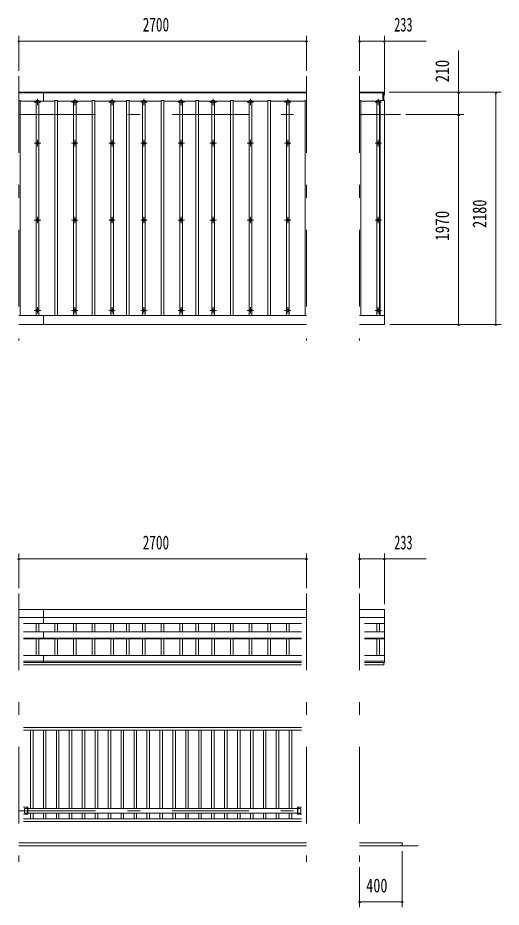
# Model space of a CAD drawing. Units: millimetres, scale not verified. Extents: x -26434 to 26434, y -10500 to 10500.
# Drawn here: x -9353 to -4813, y 1220 to 9567 of the extents above; entities that cross this region are included whole.
import ezdxf
from ezdxf.enums import TextEntityAlignment as Align

# ---------------------------------------------------------------- set-up
doc = ezdxf.new("R2010")
doc.units = ezdxf.units.MM
doc.header["$LTSCALE"] = 60
doc.linetypes.add('USER3', pattern=[24, 12, -5, 2, -5])
for name, color, linetype, lineweight in [('0-2_1-05BOLD', 7, 'Continuous', 18), ('0-3_1-25CENTER', 3, 'USER3', 18), ('0-4_1-45THIN', 4, 'Continuous', 18), ('0-5_1-55DIM', 3, 'Continuous', 18)]:
    doc.layers.add(name, color=color, linetype=linetype, lineweight=lineweight)
doc.styles.add('ＭＳ ゴシック', font='')
doc.styles.get('ＭＳ ゴシック').set_extended_font_data('MS Gothic')

msp = doc.modelspace()

# ---------------------------------------------------------------- linework, layer by layer
at = {"layer": '0-2_1-05BOLD'}
for p, q in [((-9342.91, 8867.67), (-6642.91, 8867.67)), ((-9342.91, 8862.67), (-6642.91, 8862.67)), ((-9112.9, 8867.67), (-9112.9, 8784.63)), ((-6142.91, 8867.67), (-5914.91, 8867.67)), ((-6142.91, 8862.67), (-5924.91, 8862.67)), ((-5924.91, 8790.67), (-5924.91, 8867.67)), ((-5914.91, 8790.67), (-5914.91, 8867.67)), ((-5909.91, 6687.67), (-5909.91, 8790.67)), ((-9342.91, 6773.43), (-6642.91, 6773.43)), ((-9112.9, 6773.43), (-9112.9, 6687.67)), ((-6142.91, 6773.43), (-5909.91, 6773.43)), ((-9342.91, 6687.67), (-6642.91, 6687.67)), ((-6142.91, 6687.67), (-5909.91, 6687.67)), ((-6642.91, 4014.67), (-9342.91, 4014.67)), ((-9112.9, 4014.67), (-9112.9, 3882.27)), ((-5909.91, 4014.67), (-6142.91, 4014.67)), ((-5909.91, 4014.67), (-5909.91, 3515.47)), ((-9342.91, 3937.52), (-6642.91, 3937.52)), ((-6142.91, 3937.52), (-5909.91, 3937.52)), ((-6687.46, 3882.27), (-9298.35, 3882.27)), ((-6098.36, 3882.27), (-5909.91, 3882.27)), ((-9298.35, 3802.96), (-6687.46, 3802.96)), ((-9112.9, 3802.96), (-9112.9, 3737.03)), ((-6098.36, 3802.96), (-5909.91, 3802.96)), ((-9298.35, 3745.26), (-6687.46, 3745.26)), ((-9298.35, 3737.03), (-6687.46, 3737.03)), ((-6098.36, 3745.26), (-5909.91, 3745.26)), ((-6098.36, 3737.03), (-5909.91, 3737.03)), ((-6687.46, 3582.44), (-9298.35, 3582.44)), ((-6687.46, 3527.34), (-9298.35, 3527.34)), ((-6687.46, 3515.47), (-9298.35, 3515.47)), ((-9112.9, 3582.44), (-9112.9, 3515.47)), ((-6098.36, 3582.44), (-5909.91, 3582.44)), ((-6098.36, 3527.34), (-5909.91, 3527.34)), ((-6098.36, 3515.47), (-5909.91, 3515.47)), ((-5914.91, 3515.47), (-5914.91, 3494.67)), ((-6687.46, 3494.67), (-9298.35, 3494.67)), ((-6098.36, 3494.67), (-5914.91, 3494.67)), ((-6687.46, 2904.67), (-9298.36, 2904.67)), ((-6687.46, 2879.67), (-9298.36, 2879.67)), ((-9258.36, 2157.67), (-9298.35, 2157.67)), ((-9258.36, 2091.67), (-9298.35, 2091.67)), ((-9290.41, 2146.02), (-9290.41, 2103.32)), ((-9261.56, 2146.02), (-9290.41, 2146.02)), ((-9261.56, 2103.32), (-9290.41, 2103.32)), ((-9261.56, 2157.67), (-9261.56, 2091.67)), ((-9258.36, 2157.67), (-9258.36, 2091.67)), ((-9258.35, 2146.02), (-6727.45, 2146.02)), ((-9258.35, 2103.32), (-6727.45, 2103.32)), ((-6727.45, 2157.67), (-6687.45, 2157.67)), ((-6724.25, 2157.67), (-6724.25, 2091.67)), ((-6724.25, 2103.32), (-6695.41, 2103.32)), ((-6687.46, 2049.67), (-9298.36, 2049.67)), ((-6687.46, 2024.67), (-9298.36, 2024.67)), ((-6642.91, 1824.67), (-9342.91, 1824.67)), ((-6642.91, 1794.67), (-9342.91, 1794.67)), ((-5742.91, 1824.67), (-6142.91, 1824.67)), ((-5592.91, 1794.67), (-6142.91, 1794.67)), ((-5742.91, 1824.67), (-5742.91, 1794.67))]:
    msp.add_line(p, q, dxfattribs=at)
for points in [[(-5949.9, 6773.43), (-5949.9, 8790.67), (-5909.91, 8790.67)], [(-6727.45, 2157.67), (-6727.45, 2091.67), (-6687.45, 2091.67)], [(-6724.25, 2146.02), (-6695.41, 2146.02), (-6695.41, 2103.32)]]:
    msp.add_lwpolyline(points, dxfattribs=at)
for centre in [(-9167.91, 8390.17), (-8817.91, 8390.17), (-8467.9, 8390.17), (-8167.9, 8390.17), (-7817.9, 8390.17), (-7517.9, 8390.17), (-7167.9, 8390.17), (-6817.9, 8390.17), (-5967.9, 8390.17), (-9167.91, 7668.51), (-8817.91, 7668.51), (-8467.9, 7668.51), (-8167.9, 7668.51), (-7817.9, 7668.51), (-7517.9, 7668.51), (-7167.9, 7668.51), (-6817.9, 7668.51), (-5967.9, 7668.51), (-9167.91, 6820.85), (-8817.91, 6820.85), (-8467.9, 6820.85), (-8167.9, 6820.85), (-7817.9, 6820.85), (-7517.9, 6820.85), (-7167.9, 6820.85), (-6817.9, 6820.85), (-5967.9, 6820.85)]:
    msp.add_circle(centre, 10, dxfattribs=at)
for centre, start, end in [((-9167.91, 8765.7), 46.39838, 133.60162), ((-9167.91, 8786.71), 226.3961, 313.6039), ((-8817.91, 8765.7), 46.39838, 133.60162), ((-8817.91, 8786.71), 226.3961, 313.6039), ((-8467.91, 8765.7), 46.39838, 133.60162), ((-8467.91, 8786.71), 226.3961, 313.6039), ((-8167.91, 8765.7), 46.39838, 133.60162), ((-8167.91, 8786.71), 226.3961, 313.6039), ((-7817.9, 8765.7), 46.39838, 133.60162), ((-7817.9, 8786.71), 226.3961, 313.6039), ((-7517.9, 8765.7), 46.39838, 133.60162), ((-7517.9, 8786.71), 226.3961, 313.6039), ((-7167.9, 8765.7), 46.39838, 133.60162), ((-7167.9, 8786.71), 226.3961, 313.6039), ((-6817.9, 8765.7), 46.39838, 133.60162), ((-6817.9, 8786.71), 226.3961, 313.6039), ((-5967.9, 8765.7), 46.39838, 133.60162), ((-5967.9, 8786.71), 226.3961, 313.6039)]:
    msp.add_arc(centre, 14.5, start, end, dxfattribs=at)
at = {"layer": '0-3_1-25CENTER'}
for p, q in [((-9342.91, 9017.67), (-9342.91, 6537.67)), ((-6642.91, 9017.67), (-6642.91, 6537.67)), ((-6142.91, 9017.67), (-6142.91, 6537.67)), ((-9197.9, 8776.2), (-9137.9, 8776.2)), ((-9167.91, 8806.2), (-9167.91, 8746.2)), ((-8847.9, 8776.2), (-8787.91, 8776.2)), ((-8817.91, 8806.2), (-8817.91, 8746.2)), ((-8497.9, 8776.2), (-8437.91, 8776.2)), ((-8467.91, 8806.2), (-8467.91, 8746.2)), ((-8197.9, 8776.2), (-8137.91, 8776.2)), ((-8167.91, 8806.2), (-8167.91, 8746.2)), ((-7847.9, 8776.2), (-7787.91, 8776.2)), ((-7817.9, 8806.2), (-7817.9, 8746.2)), ((-7547.9, 8776.2), (-7487.91, 8776.2)), ((-7517.9, 8806.2), (-7517.9, 8746.2)), ((-7197.9, 8776.2), (-7137.9, 8776.2)), ((-7167.9, 8806.2), (-7167.9, 8746.2)), ((-6847.9, 8776.2), (-6787.9, 8776.2)), ((-6817.9, 8806.2), (-6817.9, 8746.2)), ((-5997.9, 8776.2), (-5937.9, 8776.2)), ((-5967.9, 8806.2), (-5967.9, 8746.2)), ((-9342.91, 8657.67), (-6642.91, 8657.67)), ((-6142.91, 8657.67), (-5759.9, 8657.67)), ((-9197.9, 8390.17), (-9137.9, 8390.17)), ((-9167.91, 8420.17), (-9167.91, 8360.17)), ((-8847.9, 8390.17), (-8787.91, 8390.17)), ((-8817.91, 8420.17), (-8817.91, 8360.17)), ((-8497.9, 8390.17), (-8437.91, 8390.17)), ((-8467.9, 8420.17), (-8467.9, 8360.17)), ((-8197.9, 8390.17), (-8137.91, 8390.17)), ((-8167.9, 8420.17), (-8167.9, 8360.17)), ((-7847.9, 8390.17), (-7787.91, 8390.17)), ((-7817.9, 8420.17), (-7817.9, 8360.17)), ((-7547.9, 8390.17), (-7487.91, 8390.17)), ((-7517.9, 8420.17), (-7517.9, 8360.17)), ((-7197.9, 8390.17), (-7137.9, 8390.17)), ((-7167.9, 8420.17), (-7167.9, 8360.17)), ((-6847.9, 8390.17), (-6787.9, 8390.17)), ((-6817.9, 8420.17), (-6817.9, 8360.17)), ((-5997.9, 8390.17), (-5937.9, 8390.17)), ((-5967.9, 8420.17), (-5967.9, 8360.17)), ((-9167.91, 7698.51), (-9167.91, 7638.51)), ((-8817.91, 7698.51), (-8817.91, 7638.51)), ((-8467.9, 7698.51), (-8467.9, 7638.51)), ((-8167.9, 7698.51), (-8167.9, 7638.51)), ((-7817.9, 7698.51), (-7817.9, 7638.51)), ((-7517.9, 7698.51), (-7517.9, 7638.51)), ((-7167.9, 7698.51), (-7167.9, 7638.51)), ((-6817.9, 7698.51), (-6817.9, 7638.51)), ((-5967.9, 7698.51), (-5967.9, 7638.51)), ((-9197.9, 7668.51), (-9137.9, 7668.51)), ((-8847.9, 7668.51), (-8787.91, 7668.51)), ((-8497.9, 7668.51), (-8437.91, 7668.51)), ((-8197.9, 7668.51), (-8137.91, 7668.51)), ((-7847.9, 7668.51), (-7787.91, 7668.51)), ((-7547.9, 7668.51), (-7487.91, 7668.51)), ((-7197.9, 7668.51), (-7137.9, 7668.51)), ((-6847.9, 7668.51), (-6787.9, 7668.51)), ((-5997.9, 7668.51), (-5937.9, 7668.51)), ((-9167.91, 6850.85), (-9167.91, 6790.85)), ((-8817.91, 6850.85), (-8817.91, 6790.85)), ((-8467.9, 6850.85), (-8467.9, 6790.85)), ((-8167.9, 6850.85), (-8167.9, 6790.85)), ((-7817.9, 6850.85), (-7817.9, 6790.85)), ((-7517.9, 6850.85), (-7517.9, 6790.85)), ((-7167.9, 6850.85), (-7167.9, 6790.85)), ((-6817.9, 6850.85), (-6817.9, 6790.85)), ((-5967.9, 6850.85), (-5967.9, 6790.85)), ((-9197.9, 6820.85), (-9137.9, 6820.85)), ((-8847.9, 6820.85), (-8787.91, 6820.85)), ((-8497.9, 6820.85), (-8437.91, 6820.85)), ((-8197.9, 6820.85), (-8137.91, 6820.85)), ((-7847.9, 6820.85), (-7787.91, 6820.85)), ((-7547.9, 6820.85), (-7487.91, 6820.85)), ((-7197.9, 6820.85), (-7137.9, 6820.85)), ((-6847.9, 6820.85), (-6787.9, 6820.85)), ((-5997.9, 6820.85), (-5937.9, 6820.85)), ((-9342.91, 4164.67), (-9342.91, 1644.67)), ((-6642.91, 4164.67), (-6642.91, 1644.67)), ((-6142.91, 4164.67), (-6142.91, 1644.67)), ((-9342.9, 2124.67), (-6642.9, 2124.67))]:
    msp.add_line(p, q, dxfattribs=at)
at = {"layer": '0-4_1-45THIN'}
for p, q in [((-9342.91, 8790.67), (-9330.41, 8790.67)), ((-9330.41, 8790.67), (-9330.41, 6773.43)), ((-9330.41, 8784.63), (-9180.41, 8784.63)), ((-9180.41, 8790.67), (-9155.41, 8790.67)), ((-9180.41, 8790.67), (-9180.4, 6773.43)), ((-9155.41, 8790.67), (-9155.4, 6773.43)), ((-9005.41, 8784.63), (-9155.41, 8784.63)), ((-9005.41, 8790.67), (-9005.41, 6773.43)), ((-8980.41, 8784.63), (-8830.4, 8784.63)), ((-8830.4, 8790.67), (-8830.4, 6773.43)), ((-8830.4, 8790.67), (-8805.4, 8790.67)), ((-8805.4, 8790.67), (-8805.4, 6773.43)), ((-8655.41, 8784.63), (-8805.4, 8784.63)), ((-8655.41, 8790.67), (-8655.41, 6773.43)), ((-8630.41, 8784.63), (-8480.4, 8784.63)), ((-8480.4, 8790.67), (-8480.4, 6773.43)), ((-8330.41, 8784.63), (-8455.4, 8784.63)), ((-8330.41, 8790.67), (-8330.41, 6773.43)), ((-8305.41, 8784.63), (-8180.4, 8784.63)), ((-8180.4, 8790.67), (-8180.4, 6773.43)), ((-8180.4, 8790.67), (-8155.4, 8790.67)), ((-8155.4, 8790.67), (-8155.4, 6773.43)), ((-8005.41, 8784.63), (-8155.4, 8784.63)), ((-8005.41, 8790.67), (-8005.4, 6773.43)), ((-8005.41, 8790.67), (-7980.4, 8790.67)), ((-7980.4, 8790.67), (-7980.4, 6773.43)), ((-7980.4, 8784.63), (-7830.4, 8784.63)), ((-7830.4, 8790.67), (-7830.4, 6773.43)), ((-7680.4, 8784.63), (-7805.4, 8784.63)), ((-7680.4, 8790.67), (-7680.4, 6773.43)), ((-7680.4, 8790.67), (-7655.4, 8790.67)), ((-7655.4, 8790.67), (-7655.4, 6773.43)), ((-7655.4, 8784.63), (-7530.4, 8784.63)), ((-7530.4, 8790.67), (-7530.4, 6773.43)), ((-7355.4, 8784.63), (-7505.4, 8784.63)), ((-7355.4, 8790.67), (-7355.4, 6773.43)), ((-7330.4, 8784.63), (-7180.41, 8784.63)), ((-7180.41, 8790.67), (-7180.41, 6773.43)), ((-7180.41, 8790.67), (-7155.41, 8790.67)), ((-7155.41, 8790.67), (-7155.41, 6773.43)), ((-7005.4, 8784.63), (-7155.41, 8784.63)), ((-7005.4, 8790.67), (-7005.4, 6773.43)), ((-7005.4, 8790.67), (-6980.4, 8790.67)), ((-6980.4, 8790.67), (-6980.4, 6773.43)), ((-6980.4, 8784.63), (-6830.41, 8784.63)), ((-6830.41, 8790.67), (-6830.41, 6773.43)), ((-6655.41, 8784.63), (-6805.4, 8784.63)), ((-6655.4, 8790.67), (-6642.91, 8790.67)), ((-6655.4, 8790.67), (-6655.4, 6773.43)), ((-6142.91, 8790.67), (-6130.4, 8790.67)), ((-6130.4, 8790.67), (-6130.4, 6773.43)), ((-6130.4, 8784.63), (-5980.4, 8784.63)), ((-5980.4, 8790.67), (-5980.4, 6773.43)), ((-5949.9, 8775.67), (-5955.4, 8775.67)), ((-9180.4, 3882.27), (-9180.4, 3802.96)), ((-9155.4, 3882.27), (-9155.4, 3802.96)), ((-9005.4, 3882.27), (-9005.4, 3802.96)), ((-8980.4, 3882.27), (-8980.4, 3802.96)), ((-8830.4, 3882.27), (-8830.4, 3802.96)), ((-8805.4, 3882.27), (-8805.4, 3802.96)), ((-8655.4, 3882.27), (-8655.4, 3802.96)), ((-8630.4, 3882.27), (-8630.4, 3802.96)), ((-8480.41, 3882.27), (-8480.41, 3802.96)), ((-8455.41, 3882.27), (-8455.41, 3802.96)), ((-8330.41, 3882.27), (-8330.41, 3802.96)), ((-8305.4, 3882.27), (-8305.4, 3802.96)), ((-8180.41, 3882.27), (-8180.41, 3802.96)), ((-8155.41, 3882.27), (-8155.41, 3802.96)), ((-8005.4, 3882.27), (-8005.4, 3802.96)), ((-7980.4, 3882.27), (-7980.4, 3802.96)), ((-7830.41, 3882.27), (-7830.41, 3802.96)), ((-7805.41, 3882.27), (-7805.41, 3802.96)), ((-7680.4, 3882.27), (-7680.4, 3802.96)), ((-7655.4, 3882.27), (-7655.4, 3802.96)), ((-7530.41, 3882.27), (-7530.41, 3802.96)), ((-7505.4, 3882.27), (-7505.4, 3802.96)), ((-7355.4, 3882.27), (-7355.4, 3802.96)), ((-7330.4, 3882.27), (-7330.4, 3802.96)), ((-7180.4, 3882.27), (-7180.4, 3802.96)), ((-7155.4, 3882.27), (-7155.4, 3802.96)), ((-7005.4, 3882.27), (-7005.4, 3802.96)), ((-6980.4, 3882.27), (-6980.4, 3802.96)), ((-6830.41, 3882.27), (-6830.41, 3802.96)), ((-6805.4, 3882.27), (-6805.4, 3802.96)), ((-5980.4, 3882.27), (-5980.4, 3802.96)), ((-5955.41, 3882.27), (-5955.41, 3802.96)), ((-9180.4, 3737.03), (-9180.4, 3582.44)), ((-9155.4, 3737.03), (-9155.4, 3582.44)), ((-9005.4, 3737.03), (-9005.4, 3582.44)), ((-8980.4, 3737.03), (-8980.4, 3582.44)), ((-8830.4, 3737.03), (-8830.4, 3582.44)), ((-8805.4, 3737.03), (-8805.4, 3582.44)), ((-8655.4, 3737.03), (-8655.4, 3582.44)), ((-8630.4, 3737.03), (-8630.4, 3582.44)), ((-8480.41, 3737.03), (-8480.41, 3582.44)), ((-8455.41, 3737.03), (-8455.41, 3582.44)), ((-8330.41, 3737.03), (-8330.41, 3582.44)), ((-8305.4, 3737.03), (-8305.4, 3582.44)), ((-8180.41, 3737.03), (-8180.41, 3582.44)), ((-8155.41, 3737.03), (-8155.41, 3582.44)), ((-8005.4, 3737.03), (-8005.4, 3582.44)), ((-7980.4, 3737.03), (-7980.4, 3582.44)), ((-7830.41, 3737.03), (-7830.41, 3582.44)), ((-7805.41, 3737.03), (-7805.41, 3582.44)), ((-7680.4, 3737.03), (-7680.4, 3582.44)), ((-7655.4, 3737.03), (-7655.4, 3582.44)), ((-7530.41, 3737.03), (-7530.41, 3582.44)), ((-7505.4, 3737.03), (-7505.4, 3582.44)), ((-7355.4, 3737.03), (-7355.4, 3582.44)), ((-7330.4, 3737.03), (-7330.4, 3582.44)), ((-7180.4, 3737.03), (-7180.4, 3582.44)), ((-7155.4, 3737.03), (-7155.4, 3582.44)), ((-7005.4, 3737.03), (-7005.4, 3582.44)), ((-6980.4, 3737.03), (-6980.4, 3582.44)), ((-6830.41, 3737.03), (-6830.41, 3582.44)), ((-6805.4, 3737.03), (-6805.4, 3582.44)), ((-5980.4, 3737.03), (-5980.4, 3582.44)), ((-5955.41, 3737.03), (-5955.41, 3582.44)), ((-9233.41, 2879.67), (-9233.41, 2146.02)), ((-9209.41, 2879.67), (-9209.41, 2146.02)), ((-9111.91, 2879.67), (-9111.91, 2146.02)), ((-9087.91, 2879.67), (-9087.91, 2146.02)), ((-8990.41, 2879.67), (-8990.41, 2146.02)), ((-8966.41, 2879.67), (-8966.41, 2146.02)), ((-8868.91, 2879.67), (-8868.91, 2146.02)), ((-8844.91, 2879.67), (-8844.91, 2146.02)), ((-8747.41, 2879.67), (-8747.41, 2146.02)), ((-8723.41, 2879.67), (-8723.41, 2146.02)), ((-8625.91, 2879.67), (-8625.91, 2146.02)), ((-8601.91, 2879.67), (-8601.91, 2146.02)), ((-8504.41, 2879.67), (-8504.41, 2146.02)), ((-8480.41, 2879.67), (-8480.41, 2146.02)), ((-8382.91, 2879.67), (-8382.91, 2146.02)), ((-8358.91, 2879.67), (-8358.91, 2146.02)), ((-8261.41, 2879.67), (-8261.41, 2146.02)), ((-8237.41, 2879.67), (-8237.41, 2146.02)), ((-8139.91, 2879.67), (-8139.91, 2146.02)), ((-8115.91, 2879.67), (-8115.91, 2146.02)), ((-8018.41, 2879.67), (-8018.41, 2146.02)), ((-7994.41, 2879.67), (-7994.41, 2146.02)), ((-7896.91, 2879.67), (-7896.91, 2146.02)), ((-7872.91, 2879.67), (-7872.91, 2146.02)), ((-7775.41, 2879.67), (-7775.41, 2146.02)), ((-7751.41, 2879.67), (-7751.41, 2146.02)), ((-7653.91, 2879.67), (-7653.91, 2146.02)), ((-7629.91, 2879.67), (-7629.91, 2146.02)), ((-7532.41, 2879.67), (-7532.41, 2146.02)), ((-7508.41, 2879.67), (-7508.41, 2146.02)), ((-7410.91, 2879.67), (-7410.91, 2146.02)), ((-7386.91, 2879.67), (-7386.91, 2146.02)), ((-7289.41, 2879.67), (-7289.41, 2146.02)), ((-7265.41, 2879.67), (-7265.41, 2146.02)), ((-7167.91, 2879.67), (-7167.91, 2146.02)), ((-7143.91, 2879.67), (-7143.91, 2146.02)), ((-7046.41, 2879.67), (-7046.41, 2146.02)), ((-7022.41, 2879.67), (-7022.41, 2146.02)), ((-6924.91, 2879.67), (-6924.91, 2146.02)), ((-6900.91, 2879.67), (-6900.91, 2146.02)), ((-6803.41, 2879.67), (-6803.41, 2146.02)), ((-6779.41, 2879.67), (-6779.41, 2146.02)), ((-9233.41, 2103.32), (-9233.41, 2049.67)), ((-9209.41, 2103.32), (-9209.41, 2049.67)), ((-9111.91, 2103.32), (-9111.91, 2049.67)), ((-9087.91, 2103.32), (-9087.91, 2049.67)), ((-8990.41, 2103.32), (-8990.41, 2049.67)), ((-8966.41, 2103.32), (-8966.41, 2049.67)), ((-8868.91, 2103.32), (-8868.91, 2049.67)), ((-8844.91, 2103.32), (-8844.91, 2049.67)), ((-8747.41, 2103.32), (-8747.41, 2049.67)), ((-8723.41, 2103.32), (-8723.41, 2049.67)), ((-8625.91, 2103.32), (-8625.91, 2049.67)), ((-8601.91, 2103.32), (-8601.91, 2049.67)), ((-8504.41, 2103.32), (-8504.41, 2049.67)), ((-8480.41, 2103.32), (-8480.41, 2049.67)), ((-8382.91, 2103.32), (-8382.91, 2049.67)), ((-8358.91, 2103.32), (-8358.91, 2049.67)), ((-8261.41, 2103.32), (-8261.41, 2049.67)), ((-8237.41, 2103.32), (-8237.41, 2049.67)), ((-8139.91, 2103.32), (-8139.91, 2049.67)), ((-8115.91, 2103.32), (-8115.91, 2049.67)), ((-8018.41, 2103.32), (-8018.41, 2049.67)), ((-7994.41, 2103.32), (-7994.41, 2049.67)), ((-7896.91, 2103.32), (-7896.91, 2049.67)), ((-7872.91, 2103.32), (-7872.91, 2049.67)), ((-7775.41, 2103.32), (-7775.41, 2049.67)), ((-7751.41, 2103.32), (-7751.41, 2049.67)), ((-7653.91, 2103.32), (-7653.91, 2049.67)), ((-7629.91, 2103.32), (-7629.91, 2049.67)), ((-7532.41, 2103.32), (-7532.41, 2049.67)), ((-7508.41, 2103.32), (-7508.41, 2049.67)), ((-7410.91, 2103.32), (-7410.91, 2049.67)), ((-7386.91, 2103.32), (-7386.91, 2049.67)), ((-7289.41, 2103.32), (-7289.41, 2049.67)), ((-7265.41, 2103.32), (-7265.41, 2049.67)), ((-7167.91, 2103.32), (-7167.91, 2049.67)), ((-7143.91, 2103.32), (-7143.91, 2049.67)), ((-7046.41, 2103.32), (-7046.41, 2049.67)), ((-7022.41, 2103.32), (-7022.41, 2049.67)), ((-6924.91, 2103.32), (-6924.91, 2049.67)), ((-6900.91, 2103.32), (-6900.91, 2049.67)), ((-6803.41, 2103.32), (-6803.41, 2049.67)), ((-6779.41, 2103.32), (-6779.41, 2049.67))]:
    msp.add_line(p, q, dxfattribs=at)
for points in [[(-9005.41, 8790.67), (-8980.41, 8790.67), (-8980.41, 6773.43)], [(-8655.41, 8790.67), (-8630.41, 8790.67), (-8630.4, 6773.43)], [(-8480.4, 8790.67), (-8455.4, 8790.67), (-8455.4, 6773.43)], [(-8330.41, 8790.67), (-8305.41, 8790.67), (-8305.41, 6773.43)], [(-7830.4, 8790.67), (-7805.4, 8790.67), (-7805.4, 6773.43)], [(-7530.4, 8790.67), (-7505.4, 8790.67), (-7505.4, 6773.43)], [(-7355.4, 8790.67), (-7330.4, 8790.67), (-7330.4, 6773.43)], [(-6830.41, 8790.67), (-6805.4, 8790.67), (-6805.4, 6773.43)], [(-5980.4, 8790.67), (-5955.4, 8790.67), (-5955.4, 6773.43)]]:
    msp.add_lwpolyline(points, dxfattribs=at)
at = {"layer": '0-5_1-55DIM'}
for p, q in [((-9332.91, 9348.67), (-9352.91, 9348.67)), ((-9342.91, 9398.67), (-9342.91, 9067.67)), ((-9342.91, 9348.67), (-6642.91, 9348.67)), ((-6632.91, 9348.67), (-6652.91, 9348.67)), ((-6642.91, 9398.67), (-6642.91, 9067.67)), ((-6132.91, 9348.67), (-6152.91, 9348.67)), ((-6142.91, 9398.67), (-6142.91, 9067.67)), ((-6142.91, 9348.67), (-5909.91, 9348.67)), ((-5899.91, 9348.67), (-5919.91, 9348.67)), ((-5909.91, 9398.67), (-5909.91, 8840.67)), ((-5909.91, 9348.67), (-5517.41, 9348.67)), ((-5212.91, 8867.67), (-5212.91, 9260.17)), ((-4812.91, 8867.67), (-5864.91, 8867.67)), ((-5202.91, 8867.67), (-5222.91, 8867.67)), ((-5212.91, 8657.67), (-5212.91, 8867.67)), ((-4852.91, 8867.67), (-4872.91, 8867.67)), ((-4862.91, 6687.67), (-4862.91, 8867.67)), ((-5162.91, 8657.67), (-5709.9, 8657.67)), ((-5202.91, 8657.67), (-5222.91, 8657.67)), ((-5212.91, 6687.67), (-5212.91, 8657.67)), ((-4812.91, 6687.67), (-5859.91, 6687.67)), ((-5202.91, 6687.67), (-5222.91, 6687.67)), ((-4852.91, 6687.67), (-4872.91, 6687.67)), ((-9342.91, 4538.67), (-9342.91, 4214.67)), ((-6642.91, 4538.67), (-6642.91, 4214.67)), ((-6142.91, 4538.67), (-6142.91, 4214.67)), ((-5909.91, 4538.67), (-5909.91, 4064.67)), ((-9332.91, 4488.67), (-9352.91, 4488.67)), ((-9342.91, 4488.67), (-6642.91, 4488.67)), ((-6632.91, 4488.67), (-6652.91, 4488.67)), ((-6132.91, 4488.67), (-6152.91, 4488.67)), ((-6142.91, 4488.67), (-5909.91, 4488.67)), ((-5899.91, 4488.67), (-5919.91, 4488.67)), ((-5909.91, 4488.67), (-5517.41, 4488.67)), ((-5742.91, 1219.67), (-5742.91, 1744.67)), ((-6142.91, 1219.67), (-6142.91, 1594.67)), ((-6132.91, 1269.67), (-6152.91, 1269.67)), ((-6142.91, 1269.67), (-5742.91, 1269.67)), ((-5732.91, 1269.67), (-5752.91, 1269.67))]:
    msp.add_line(p, q, dxfattribs=at)
for centre in [(-9342.91, 9348.67), (-6642.91, 9348.67), (-6142.91, 9348.67), (-5909.91, 9348.67), (-5212.91, 8867.67), (-4862.91, 8867.67), (-5212.91, 8657.67), (-5212.91, 6687.67), (-4862.91, 6687.67), (-9342.91, 4488.67), (-6642.91, 4488.67), (-6142.91, 4488.67), (-5909.91, 4488.67), (-6142.91, 1269.67), (-5742.91, 1269.67)]:
    msp.add_arc(centre, 10, 180, 0, dxfattribs=at)

# ---------------------------------------------------------------- texts
at = {"layer": '0-5_1-55DIM', "color": 7, "style": 'ＭＳ ゴシック'}
for s, width, p in [('2700', 0.7, (-8179.51, 9398.67)), ('233', 0.65, (-5818.08, 9398.67)), ('2700', 0.7, (-8179.51, 4538.67)), ('233', 0.65, (-5818.08, 4538.67)), ('400', 0.75, (-6080.53, 1319.67))]:
    msp.add_text(s, height=130.2, dxfattribs=dict(at, width=width)).set_placement(p, align=Align.BOTTOM_LEFT)
for s, width, p in [('210', 0.8, (-5262.91, 8960.02)), ('2180', 0.75, (-4912.91, 7594.64)), ('1970', 0.8, (-5262.91, 7472.48))]:
    msp.add_text(s, height=130.2, rotation=90, dxfattribs=dict(at, width=width)).set_placement(p, align=Align.BOTTOM_LEFT)

doc.saveas('drawing.dxf')
